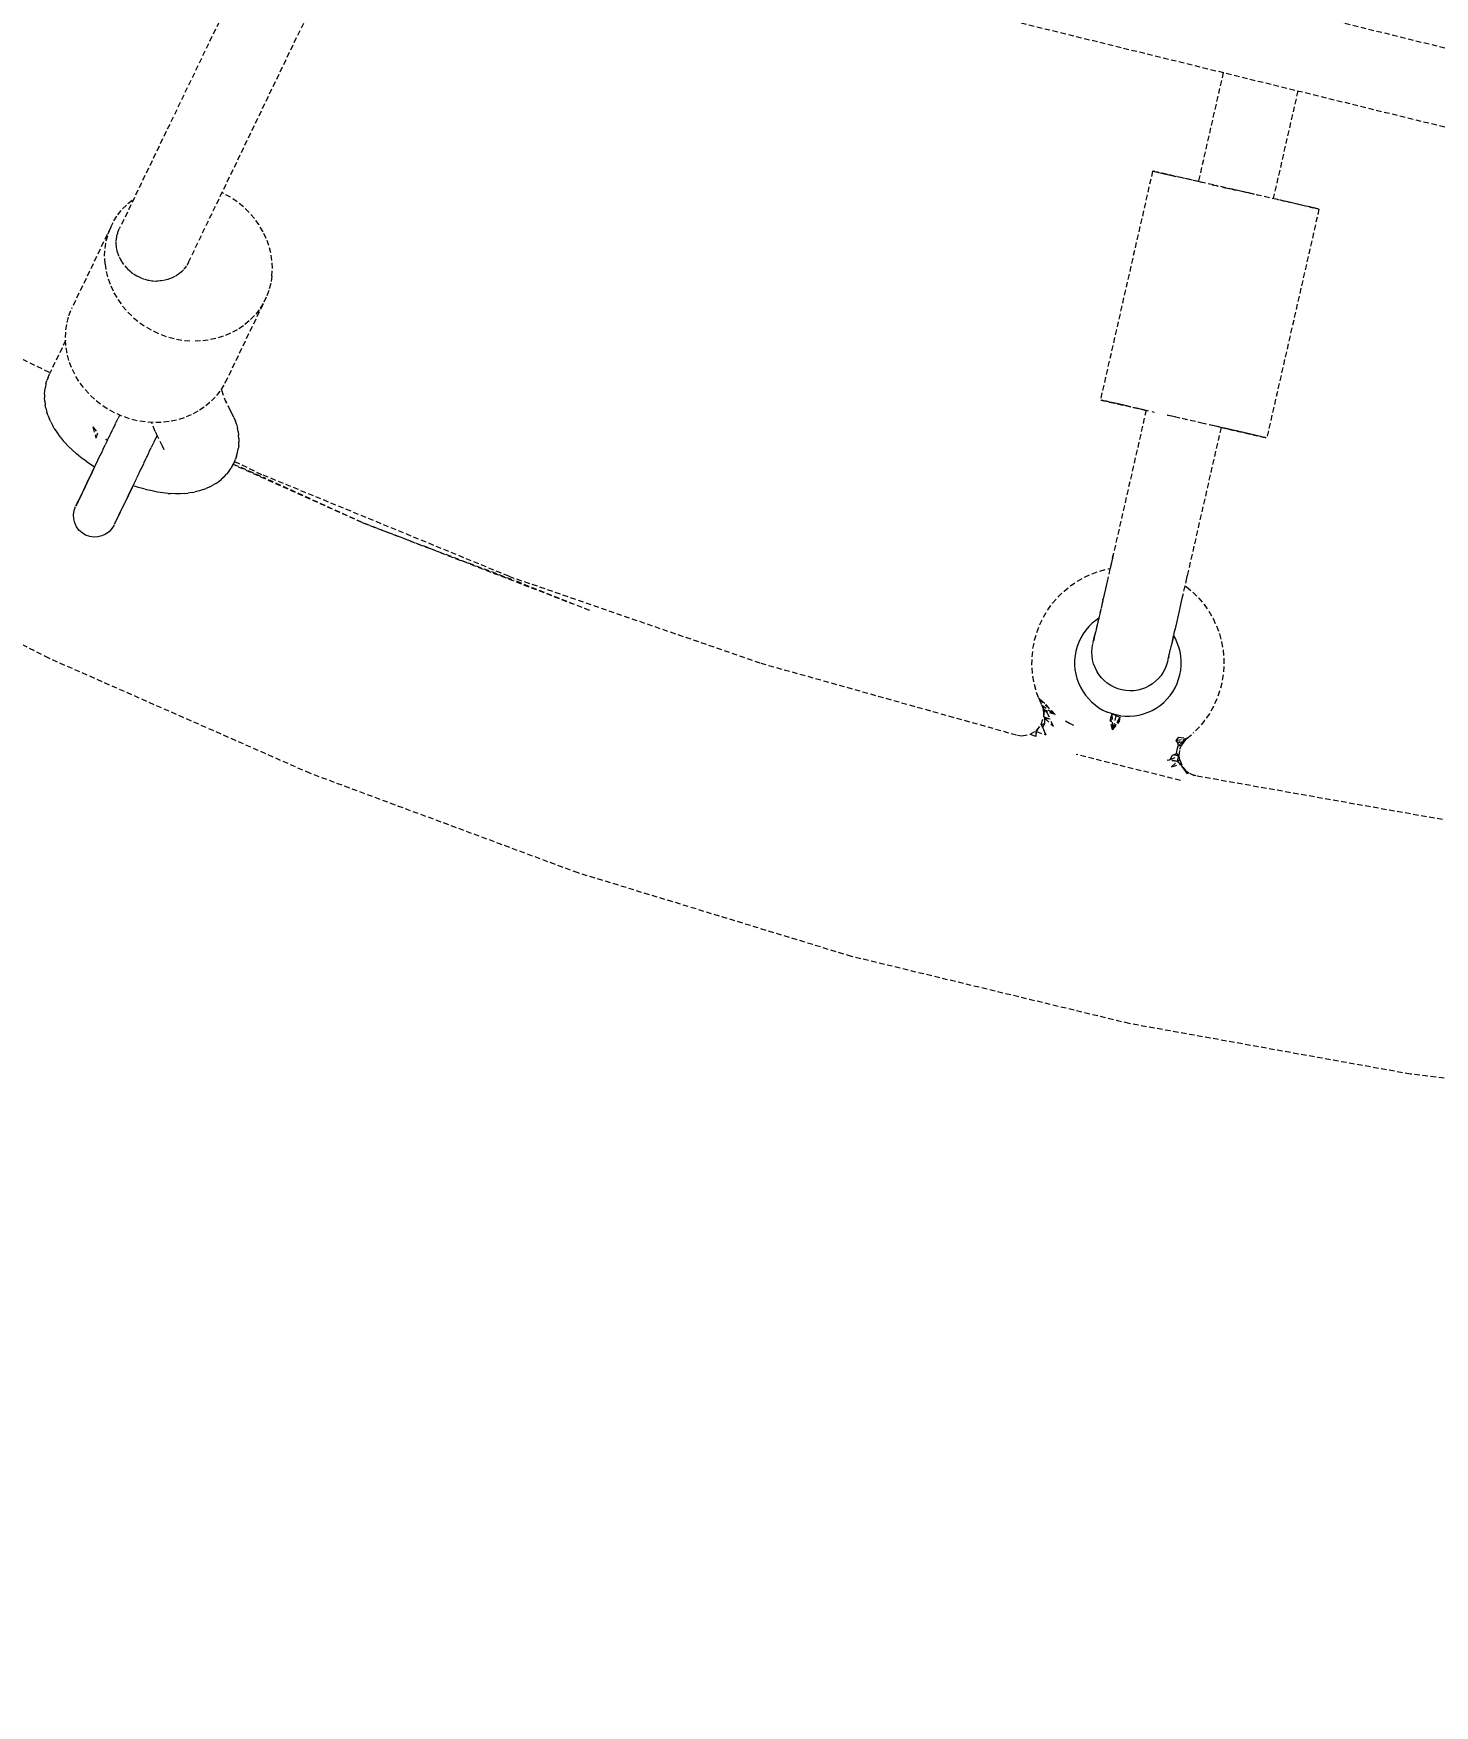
# Model space of a CAD drawing. Header units: millimetres. Extents: x -3111 to 2953, y -2449 to 2811.
# Drawn here: x -166.7 to 161.7, y -1084.3 to -692.4 of the extents above; entities that cross this region are included whole.
import ezdxf

# ---------------------------------------------------------------- set-up
doc = ezdxf.new("R2010")
doc.units = ezdxf.units.MM
doc.linetypes.add('HIDDEN', pattern=[1.905, 1.27, -0.635])
for name, color, linetype in [('DIKOM_ЗОНА', 90, 'Continuous'), ('DIKOM_ОБЪЕКТ', 7, 'Continuous'), ('DIKOM_РАЗМЕР_ЗОНА', 7, 'Continuous')]:
    doc.layers.add(name, color=color, linetype=linetype)
doc.styles.add('style1', font='arialbd.ttf', dxfattribs={"width": 0.8})
doc.dimstyles.new('1-50', dxfattribs={"dimtxt": 300, "dimasz": 200, "dimexe": 100, "dimexo": 0, "dimgap": 100, "dimtad": 1, "dimtxsty": 'style1', "dimcen": 200, "dimclrd": 7, "dimclre": 7, "dimclrt": 7, "dimadec": 1, "dimazin": 2, "dimtfac": 1, "dimtmove": 0, "dimatfit": 2, "dimfxl": 0, "dimlwd": 25, "dimlwe": 18, "dimarcsym": 0})

# ---------------------------------------------------------------- blocks, each defined once
blk = doc.blocks.new('*D1')
at = {"layer": 'Defpoints', "color": 0, "transparency": 16777216}
for p in [(302.22, 2811.22), (-2635.43, -2447.87), (386.74, -2447.87)]:
    blk.add_point(p, dxfattribs=at)
at = {"layer": 'DIKOM_РАЗМЕР_ЗОНА', "color": 7, "lineweight": 18, "transparency": 16777216}
for p, q in [((302.22, 2811.22), (-2735.43, 2811.22)), ((386.74, -2447.87), (-2735.43, -2447.87))]:
    blk.add_line(p, q, dxfattribs=at)
at = {"layer": 'DIKOM_РАЗМЕР_ЗОНА', "color": 7, "lineweight": 25, "transparency": 16777216}
blk.add_line((-2635.43, 2611.22), (-2635.43, -2247.87), dxfattribs=at)
at = {"layer": 'DIKOM_РАЗМЕР_ЗОНА', "color": 7, "transparency": 16777216}
for points in [[(-2668.76, 2611.22), (-2602.09, 2611.22), (-2635.43, 2811.22)], [(-2668.76, -2247.87), (-2602.09, -2247.87), (-2635.43, -2447.87)]]:
    blk.add_solid(points, dxfattribs=at)
at = {"layer": 'DIKOM_РАЗМЕР_ЗОНА', "color": 7, "transparency": 16777216, "insert": (-2914.13, 265.93), "char_height": 300, "attachment_point": 5, "rotation": 90, "style": 'style1'}
blk.add_mtext('{\\fArial|b0|i0|c204|p34;\\H1.16667x;5260}', dxfattribs=at)

msp = doc.modelspace()

# ---------------------------------------------------------------- linework, layer by layer
at = {"layer": 'DIKOM_ЗОНА', "color": 3, "lineweight": 15}
msp.add_circle((322.894, 181.327), 2629.975, dxfattribs=at)
at = {"layer": 'DIKOM_ОБЪЕКТ', "color": 7, "linetype": 'HIDDEN', "lineweight": 15}
for p, q in [((-66.553, -639.171), (290.31, -726.756)), ((-74.001, -655.878), (288.385, -744.818)), ((-110.801, -663.937), (-146.575, -738.224)), ((-130.358, -746.033), (-94.736, -672.064)), ((112.149, -701.565), (106.317, -727.116)), ((129.632, -705.855), (123.865, -731.121)), ((95.592, -724.668), (83.354, -778.29)), ((96.081, -724.78), (95.592, -724.668)), ((96.03, -724.768), (95.711, -724.696)), ((95.711, -724.696), (96.032, -724.769)), ((95.711, -724.696), (95.987, -724.758)), ((95.711, -724.696), (95.987, -724.758)), ((95.987, -724.758), (96.419, -724.857)), ((96.081, -724.78), (96.419, -724.857)), ((106.317, -727.116), (96.419, -724.857)), ((106.317, -727.116), (96.419, -724.857)), ((96.419, -724.857), (96.751, -724.933)), ((96.419, -724.857), (97.007, -724.991)), ((97.007, -724.991), (97.754, -725.162)), ((99.045, -725.457), (97.754, -725.162)), ((97.754, -725.162), (98.683, -725.374)), ((97.815, -725.176), (98.683, -725.374)), ((98.683, -725.374), (99.777, -725.623)), ((99.777, -725.623), (101.006, -725.904)), ((106.79, -727.224), (101.006, -725.904)), ((106.746, -727.214), (107.005, -727.273)), ((109.838, -727.92), (107.005, -727.273)), ((109.589, -727.863), (110.502, -728.071)), ((109.676, -727.883), (109.873, -727.928)), ((118.342, -729.861), (110.502, -728.071)), ((110.502, -728.071), (110.923, -728.167)), ((111.865, -728.382), (112.289, -728.48)), ((112.289, -728.48), (114.149, -728.904)), ((124.852, -731.347), (113.646, -728.789)), ((-145.798, -733.531), (-144.559, -732.275)), ((-144.559, -732.275), (-143.215, -731.16)), ((-122.205, -729.876), (-122.51, -729.738)), ((-120.517, -730.812), (-122.205, -729.876)), ((-118.937, -731.868), (-120.517, -730.812)), ((-117.501, -733.03), (-118.937, -731.868)), ((114.149, -728.904), (115.091, -729.119)), ((117.893, -729.758), (116.418, -729.422)), ((119.468, -730.118), (117.893, -729.758)), ((120.168, -730.277), (119.84, -730.203)), ((124.852, -731.347), (123.436, -731.023)), ((125.278, -731.444), (124.852, -731.347)), ((134.196, -733.479), (124.877, -731.352)), ((130.405, -732.614), (125.275, -731.443)), ((126.419, -731.704), (125.449, -731.483)), ((127.844, -732.03), (126.419, -731.704)), ((129.176, -732.334), (127.844, -732.03)), ((130.405, -732.614), (129.176, -732.334)), ((131.5, -732.864), (130.405, -732.614)), ((-148.591, -737.821), (-147.838, -736.331)), ((-147.838, -736.331), (-146.901, -734.895)), ((-146.901, -734.895), (-145.798, -733.531)), ((-116.157, -734.34), (-117.501, -733.03)), ((-114.918, -735.777), (-116.157, -734.34)), ((-113.815, -737.3), (-114.918, -735.777)), ((134.589, -733.569), (122.351, -787.19)), ((132.428, -733.076), (131.5, -732.864)), ((133.175, -733.246), (132.366, -733.061)), ((132.367, -733.062), (133.175, -733.246)), ((133.175, -733.246), (132.428, -733.076)), ((133.764, -733.381), (133.175, -733.246)), ((134.196, -733.479), (133.764, -733.381)), ((134.196, -733.479), (133.764, -733.381)), ((134.471, -733.542), (134.196, -733.479)), ((134.471, -733.542), (134.196, -733.479)), ((-148.591, -737.821), (-157.788, -756.919)), ((-149.62, -741.047), (-149.184, -739.393)), ((-149.184, -739.393), (-148.591, -737.821)), ((-147.268, -740.671), (-147.169, -740.022)), ((-147.169, -740.021), (-147.131, -739.828)), ((-147.131, -739.828), (-147.053, -739.548)), ((-147.028, -739.456), (-146.956, -739.197)), ((-146.957, -739.197), (-146.9, -739.01)), ((-146.899, -739.008), (-146.822, -738.825)), ((-146.822, -738.826), (-146.575, -738.222)), ((-112.879, -738.873), (-113.815, -737.3)), ((-112.126, -740.473), (-112.879, -738.873)), ((-111.532, -742.131), (-112.126, -740.473)), ((-150.017, -744.604), (-149.897, -742.784)), ((-149.897, -742.784), (-149.62, -741.047)), ((-147.309, -741.53), (-147.299, -741.216)), ((-147.308, -741.727), (-147.309, -741.53)), ((-147.254, -742.394), (-147.308, -741.727)), ((-147.295, -741.113), (-147.287, -740.868)), ((-147.287, -740.868), (-147.268, -740.671)), ((-147.235, -742.593), (-147.255, -742.395)), ((-147.182, -742.858), (-147.235, -742.593)), ((-147.104, -743.256), (-147.158, -742.983)), ((-147.065, -743.454), (-147.104, -743.256)), ((-147.006, -743.649), (-147.065, -743.454)), ((-146.801, -744.302), (-147.006, -743.649)), ((-146.723, -744.493), (-146.801, -744.302)), ((-146.636, -744.692), (-146.723, -744.493)), ((-111.097, -743.848), (-111.532, -742.131)), ((-110.819, -745.626), (-111.097, -743.848)), ((-149.897, -746.441), (-150.017, -744.604)), ((-149.897, -746.441), (-149.62, -748.218)), ((-149.62, -748.218), (-149.184, -749.935)), ((-146.565, -744.855), (-146.446, -745.127)), ((-146.446, -745.127), (-146.349, -745.312)), ((-146.349, -745.312), (-146.002, -745.921)), ((-146.002, -745.921), (-145.875, -746.117)), ((-145.875, -746.118), (-145.561, -746.554)), ((-145.313, -746.879), (-144.84, -747.413)), ((-144.84, -747.413), (-144.67, -747.587)), ((-144.67, -747.587), (-144.141, -748.075)), ((-144.141, -748.075), (-143.951, -748.234)), ((-143.951, -748.234), (-143.758, -748.379)), ((-143.758, -748.379), (-143.373, -748.669)), ((-132.014, -748.266), (-132.507, -748.688)), ((-131.863, -748.125), (-132.014, -748.266)), ((-131.539, -747.776), (-131.863, -748.125)), ((-131.28, -747.487), (-131.415, -747.641)), ((-130.895, -746.956), (-131.28, -747.486)), ((-130.457, -746.213), (-130.776, -746.786)), ((-130.358, -746.033), (-130.458, -746.215)), ((-110.699, -747.463), (-110.819, -745.626)), ((-110.819, -749.283), (-110.699, -747.463)), ((-149.184, -749.935), (-148.591, -751.594)), ((-148.591, -751.594), (-147.838, -753.193)), ((-143.269, -748.744), (-142.505, -749.209)), ((-142.437, -749.25), (-141.631, -749.639)), ((-141.559, -749.673), (-140.72, -749.98)), ((-140.587, -750.025), (-139.907, -750.2)), ((-139.886, -750.205), (-139.642, -750.261)), ((-139.642, -750.261), (-138.931, -750.371)), ((-138.931, -750.371), (-138.687, -750.402)), ((-138.687, -750.402), (-137.975, -750.439)), ((-137.975, -750.439), (-137.734, -750.445)), ((-137.028, -750.41), (-137.734, -750.445)), ((-136.793, -750.393), (-137.028, -750.41)), ((-136.225, -750.304), (-136.793, -750.393)), ((-135.898, -750.25), (-136.101, -750.285)), ((-135.23, -750.072), (-135.898, -750.251)), ((-135.031, -750.02), (-135.229, -750.072)), ((-134.837, -749.948), (-135.031, -750.02)), ((-134.199, -749.702), (-134.837, -749.949)), ((-134.013, -749.613), (-134.199, -749.702)), ((-133.574, -749.385), (-134.013, -749.613)), ((-133.238, -749.194), (-133.413, -749.301)), ((-132.682, -748.821), (-133.237, -749.194)), ((-132.518, -748.697), (-132.682, -748.821)), ((-111.097, -751.02), (-111.532, -752.674)), ((-110.819, -749.283), (-111.097, -751.02)), ((-147.838, -753.193), (-146.901, -754.766)), ((-146.901, -754.766), (-145.798, -756.29)), ((-112.126, -754.245), (-121.322, -773.343)), ((-112.879, -755.736), (-113.815, -757.172)), ((-112.126, -754.245), (-112.879, -755.736)), ((-111.532, -752.674), (-112.126, -754.245)), ((-159.094, -761.882), (-158.816, -760.145)), ((-158.816, -760.145), (-158.381, -758.491)), ((-158.381, -758.491), (-157.788, -756.919)), ((-145.798, -756.29), (-144.559, -757.726)), ((-144.559, -757.726), (-143.215, -759.036)), ((-143.215, -759.036), (-141.779, -760.198)), ((-141.779, -760.198), (-140.2, -761.255)), ((-116.157, -759.791), (-117.501, -760.906)), ((-114.918, -758.535), (-116.157, -759.791)), ((-113.815, -757.172), (-114.918, -758.535)), ((-159.214, -763.702), (-159.094, -761.882)), ((-159.094, -765.539), (-159.214, -763.702)), ((-140.2, -761.255), (-138.511, -762.19)), ((-138.511, -762.19), (-136.758, -762.982)), ((-136.758, -762.982), (-134.985, -763.607)), ((-134.985, -763.607), (-133.183, -764.059)), ((-133.183, -764.059), (-131.308, -764.355)), ((-123.959, -763.913), (-125.731, -764.28)), ((-122.205, -763.376), (-123.959, -763.913)), ((-120.517, -762.686), (-122.205, -763.376)), ((-118.937, -761.859), (-120.517, -762.686)), ((-117.501, -760.906), (-118.937, -761.859)), ((-159.17, -764.377), (-162.944, -772.213)), ((-158.816, -767.316), (-159.094, -765.539)), ((-158.381, -769.034), (-158.816, -767.316)), ((-131.308, -764.355), (-129.408, -764.493)), ((-127.533, -764.47), (-129.408, -764.493)), ((-125.731, -764.28), (-127.533, -764.47)), ((-169.299, -768.757), (-162.789, -771.892)), ((-157.788, -770.691), (-158.381, -769.034)), ((-157.034, -772.292), (-157.788, -770.691)), ((-164.049, -776.136), (-163.912, -775.332)), ((-163.768, -774.521), (-163.912, -775.332)), ((-163.768, -774.521), (-163.54, -773.731)), ((-163.279, -773.03), (-163.54, -773.731)), ((-163.279, -773.03), (-162.944, -772.213)), ((-156.098, -773.864), (-157.034, -772.292)), ((-154.995, -775.388), (-156.098, -773.864)), ((-153.756, -776.824), (-154.995, -775.388)), ((-122.076, -774.834), (-123.012, -776.27)), ((-122.185, -777.257), (-122.614, -775.659)), ((-121.322, -773.343), (-122.076, -774.834)), ((-164.094, -776.95), (-164.1, -777.796)), ((-164.053, -778.597), (-164.1, -777.796)), ((-164.094, -776.95), (-164.049, -776.136)), ((-164.053, -778.597), (-163.928, -779.475)), ((-163.792, -780.248), (-163.928, -779.475)), ((-152.412, -778.134), (-153.756, -776.824)), ((-150.976, -779.296), (-152.412, -778.134)), ((-149.397, -780.353), (-150.976, -779.296)), ((-125.354, -778.889), (-126.698, -780.004)), ((-124.115, -777.633), (-125.354, -778.889)), ((-123.012, -776.27), (-124.115, -777.633)), ((-121.424, -779.037), (-122.327, -776.727)), ((-120.48, -780.826), (-121.57, -778.664)), ((83.472, -778.317), (85.401, -778.757)), ((83.472, -778.317), (83.748, -778.38)), ((83.472, -778.317), (83.748, -778.38)), ((84.18, -778.478), (83.748, -778.38)), ((84.18, -778.478), (84.769, -778.612)), ((84.769, -778.612), (84.18, -778.478)), ((85.515, -778.783), (84.769, -778.612)), ((85.515, -778.783), (94.078, -780.738)), ((94.089, -780.74), (85.515, -778.783)), ((86.444, -778.995), (85.515, -778.783)), ((87.538, -779.245), (86.444, -778.995)), ((89.572, -779.709), (87.538, -779.245)), ((88.767, -779.525), (87.538, -779.245)), ((90.1, -779.83), (88.767, -779.525)), ((-163.792, -780.248), (-163.542, -781.148)), ((-163.322, -781.878), (-163.542, -781.148)), ((-163.322, -781.878), (-162.955, -782.791)), ((-162.658, -783.463), (-162.955, -782.791)), ((-162.658, -783.463), (-162.185, -784.377)), ((-147.708, -781.288), (-149.397, -780.353)), ((-145.955, -782.08), (-147.708, -781.288)), ((-147.455, -783.84), (-146.881, -782.648)), ((-146.881, -782.648), (-146.491, -781.838)), ((-144.182, -782.705), (-145.955, -782.08)), ((-142.38, -783.157), (-144.182, -782.705)), ((-140.505, -783.453), (-142.38, -783.157)), ((-138.605, -783.591), (-140.505, -783.453)), ((-138.15, -785.66), (-138.97, -783.565)), ((-136.73, -783.567), (-138.605, -783.591)), ((-134.928, -783.378), (-136.73, -783.567)), ((-133.155, -783.011), (-134.928, -783.378)), ((-131.402, -782.474), (-133.155, -783.011)), ((-129.714, -781.784), (-131.402, -782.474)), ((-128.134, -780.957), (-129.714, -781.784)), ((-126.698, -780.004), (-128.134, -780.957)), ((-120.037, -781.7), (-120.48, -780.826)), ((-119.71, -782.388), (-120.037, -781.7)), ((-119.71, -782.388), (-119.365, -783.262)), ((-119.119, -784.012), (-119.365, -783.262)), ((94.078, -780.738), (84.925, -820.841)), ((93.091, -780.512), (92.033, -780.271)), ((94.089, -780.74), (93.091, -780.512)), ((94.422, -780.816), (94.089, -780.74)), ((94.303, -780.789), (94.529, -780.84)), ((95.422, -781.044), (95.944, -781.163)), ((100.051, -782.101), (98.974, -781.855)), ((99.053, -781.873), (99.536, -781.983)), ((105.654, -783.38), (100.051, -782.101)), ((100.895, -782.294), (100.051, -782.101)), ((103.795, -782.955), (103.319, -782.846)), ((103.77, -782.95), (103.526, -782.894)), ((105.654, -783.38), (103.795, -782.955)), ((107.441, -783.788), (105.546, -783.355)), ((107.441, -783.788), (105.654, -783.38)), ((-161.821, -784.979), (-162.185, -784.377)), ((-161.821, -784.979), (-161.253, -785.885)), ((-161.253, -785.885), (-160.469, -786.955)), ((-160.469, -786.955), (-159.728, -787.845)), ((-152.78, -784.615), (-151.676, -786.087)), ((-152.78, -784.615), (-152.048, -787.254)), ((-151.676, -786.087), (-152.048, -787.254)), ((-149.824, -788.76), (-149.228, -787.522)), ((-149.338, -787.75), (-149.7, -787.597)), ((-149.322, -787.717), (-149.7, -787.597)), ((-149.38, -787.838), (-149.7, -787.597)), ((-149.228, -787.522), (-148.633, -786.285)), ((-148.633, -786.285), (-148.04, -785.055)), ((-148.04, -785.055), (-147.455, -783.84)), ((-138.447, -788.182), (-137.873, -786.991)), ((-138.15, -785.66), (-137.853, -786.334)), ((-137.873, -786.991), (-137.701, -786.633)), ((-136.421, -789.144), (-137.853, -786.334)), ((-119.119, -784.012), (-118.882, -784.877)), ((-118.726, -785.673), (-118.882, -784.877)), ((-118.726, -785.673), (-118.604, -786.519)), ((-118.543, -787.347), (-118.604, -786.519)), ((-118.543, -787.347), (-118.544, -788.164)), ((111.627, -784.743), (102.474, -824.846)), ((108.237, -783.969), (107.441, -783.788)), ((109.2, -784.189), (108.817, -784.102)), ((115.605, -785.651), (108.882, -784.117)), ((110.939, -784.586), (109.2, -784.189)), ((115.605, -785.651), (110.694, -784.53)), ((111.1, -784.622), (110.784, -784.551)), ((112.614, -784.968), (110.939, -784.586)), ((120.189, -786.697), (111.541, -784.724)), ((111.627, -784.743), (121.957, -787.101)), ((111.627, -784.743), (121.957, -787.101)), ((114.18, -785.326), (112.614, -784.968)), ((115.605, -785.651), (114.18, -785.326)), ((116.938, -785.955), (115.605, -785.651)), ((118.167, -786.235), (116.938, -785.955)), ((119.26, -786.485), (118.167, -786.235)), ((120.189, -786.697), (119.26, -786.485)), ((120.936, -786.867), (120.189, -786.697)), ((121.525, -787.002), (120.936, -786.867)), ((121.525, -787.002), (121.957, -787.101)), ((121.957, -787.101), (121.525, -787.002)), ((121.957, -787.101), (122.167, -787.148)), ((122.232, -787.163), (121.957, -787.101)), ((-159.323, -788.292), (-159.728, -787.845)), ((-159.323, -788.292), (-158.525, -789.151)), ((-157.644, -790.009), (-158.525, -789.151)), ((-156.686, -790.862), (-157.644, -790.009)), ((-155.657, -791.703), (-156.686, -790.862)), ((-151.576, -792.396), (-151.002, -791.204)), ((-151.002, -791.204), (-150.417, -789.99)), ((-150.417, -789.99), (-149.824, -788.76)), ((-140.219, -791.861), (-139.623, -790.625)), ((-139.623, -790.625), (-139.031, -789.396)), ((-139.031, -789.396), (-138.447, -788.182)), ((-136.1, -789.967), (-136.421, -789.144)), ((-119.079, -791.442), (-119.335, -792.178)), ((-119.079, -791.442), (-118.846, -790.624)), ((-118.846, -790.624), (-118.708, -789.784)), ((-118.581, -789.005), (-118.708, -789.784)), ((-118.581, -789.005), (-118.544, -788.164)), ((-154.562, -792.528), (-155.657, -791.703)), ((-154.291, -792.725), (-154.562, -792.528)), ((-153.187, -793.495), (-154.291, -792.725)), ((-153.197, -795.764), (-152.677, -794.683)), ((-152.677, -794.683), (-153.197, -795.764)), ((-152.362, -794.028), (-153.187, -793.495)), ((-152.677, -794.683), (-152.135, -793.558)), ((-152.362, -794.028), (-152.677, -794.683)), ((-152.135, -793.558), (-151.576, -792.396)), ((-141.99, -795.54), (-141.406, -794.327)), ((-141.406, -794.327), (-140.814, -793.098)), ((-140.814, -793.098), (-140.219, -791.861)), ((-120.945, -795.058), (-121.447, -795.666)), ((-120.945, -795.058), (-120.448, -794.366)), ((-120.067, -793.69), (-120.448, -794.366)), ((-120.067, -793.69), (-119.682, -793.008)), ((-89.656, -807.034), (-119.926, -793.44)), ((-119.857, -793.319), (-112.79, -796.444)), ((-119.682, -793.008), (-119.335, -792.178)), ((-119.558, -792.711), (-113.032, -795.853)), ((-155.004, -799.516), (-154.6, -798.676)), ((-154.6, -798.676), (-155.004, -799.516)), ((-154.6, -798.676), (-154.162, -797.766)), ((-154.162, -797.766), (-154.6, -798.676)), ((-154.162, -797.766), (-153.693, -796.793)), ((-153.693, -796.793), (-154.162, -797.766)), ((-153.693, -796.793), (-153.197, -795.764)), ((-153.197, -795.764), (-153.693, -796.793)), ((-144.184, -800.096), (-143.664, -799.016)), ((-143.664, -799.016), (-144.184, -800.096)), ((-143.664, -799.016), (-143.123, -797.893)), ((-143.353, -798.369), (-143.664, -799.016)), ((-143.134, -798.447), (-143.353, -798.369)), ((-141.835, -798.86), (-143.134, -798.447)), ((-143.123, -797.893), (-142.564, -796.732)), ((-142.564, -796.732), (-141.99, -795.54)), ((-140.552, -799.218), (-141.835, -798.86)), ((-140.552, -799.218), (-140.204, -799.314)), ((-138.888, -799.629), (-140.204, -799.314)), ((-126.928, -799.316), (-127.8, -799.61)), ((-126.928, -799.316), (-126.181, -799.04)), ((-125.385, -798.668), (-126.181, -799.04)), ((-125.385, -798.668), (-124.659, -798.293)), ((-123.952, -797.842), (-124.659, -798.293)), ((-123.952, -797.842), (-123.262, -797.374)), ((-123.262, -797.374), (-122.632, -796.827)), ((-122.017, -796.291), (-122.632, -796.827)), ((-122.017, -796.291), (-121.447, -795.666)), ((-55.279, -819.622), (-113.032, -795.853)), ((-89.656, -807.034), (-112.79, -796.444)), ((-157.16, -804.218), (-156.824, -803.296)), ((-156.731, -803.102), (-156.614, -802.86)), ((-156.614, -802.86), (-156.731, -803.102)), ((-156.614, -802.86), (-156.452, -802.524)), ((-156.452, -802.524), (-156.614, -802.86)), ((-156.452, -802.524), (-156.246, -802.095)), ((-156.246, -802.095), (-156.452, -802.524)), ((-156.246, -802.095), (-155.996, -801.577)), ((-155.996, -801.577), (-156.246, -802.095)), ((-155.996, -801.577), (-155.705, -800.971)), ((-155.705, -800.971), (-155.996, -801.577)), ((-155.705, -800.971), (-155.373, -800.283)), ((-155.373, -800.283), (-155.705, -800.971)), ((-155.373, -800.283), (-155.004, -799.516)), ((-155.004, -799.516), (-155.373, -800.283)), ((-145.99, -803.846), (-145.586, -803.006)), ((-145.586, -803.006), (-145.99, -803.846)), ((-145.586, -803.006), (-145.148, -802.097)), ((-145.148, -802.097), (-145.586, -803.006)), ((-145.148, -802.097), (-144.68, -801.125)), ((-144.68, -801.125), (-145.148, -802.097)), ((-144.68, -801.125), (-144.184, -800.096)), ((-144.184, -800.096), (-144.68, -801.125)), ((-137.603, -799.881), (-138.888, -799.629)), ((-136.359, -800.069), (-137.603, -799.881)), ((-135.16, -800.193), (-136.359, -800.069)), ((-135.16, -800.193), (-134.585, -800.23)), ((-133.393, -800.291), (-134.585, -800.23)), ((-132.265, -800.285), (-133.393, -800.291)), ((-131.206, -800.21), (-132.265, -800.285)), ((-131.206, -800.21), (-130.504, -800.147)), ((-129.485, -799.999), (-130.504, -800.147)), ((-129.485, -799.999), (-128.764, -799.834)), ((-127.8, -799.61), (-128.764, -799.834)), ((-157.309, -805.187), (-157.16, -804.218)), ((-157.266, -806.167), (-157.309, -805.187)), ((-157.032, -807.12), (-157.266, -806.167)), ((-156.617, -808.009), (-157.032, -807.12)), ((-147.715, -807.428), (-147.599, -807.186)), ((-147.599, -807.186), (-147.715, -807.428)), ((-147.599, -807.186), (-147.437, -806.851)), ((-147.437, -806.851), (-147.599, -807.186)), ((-147.437, -806.851), (-147.231, -806.422)), ((-147.231, -806.422), (-147.437, -806.851)), ((-147.231, -806.422), (-146.981, -805.904)), ((-146.981, -805.904), (-147.231, -806.422)), ((-146.981, -805.904), (-146.69, -805.299)), ((-146.69, -805.299), (-146.981, -805.904)), ((-146.69, -805.299), (-146.359, -804.612)), ((-146.359, -804.612), (-146.69, -805.299)), ((-146.359, -804.612), (-145.99, -803.846)), ((-145.99, -803.846), (-146.359, -804.612)), ((-36.332, -827.639), (-89.656, -807.034)), ((-89.656, -807.034), (-54.146, -820.52)), ((-163.082, -838.84), (-222.664, -808.26)), ((-156.036, -808.8), (-156.617, -808.009)), ((-155.312, -809.462), (-156.036, -808.8)), ((-154.486, -809.964), (-155.312, -809.462)), ((-153.502, -810.316), (-154.486, -809.964)), ((-152.466, -810.457), (-153.502, -810.316)), ((-151.616, -810.409), (-152.466, -810.457)), ((-150.662, -810.177), (-151.616, -810.409)), ((-149.773, -809.763), (-150.662, -810.177)), ((-148.981, -809.184), (-149.773, -809.763)), ((-148.318, -808.461), (-148.981, -809.184)), ((-147.808, -807.622), (-148.318, -808.461)), ((86.181, -815.339), (86.411, -814.331)), ((81.425, -819.034), (83.262, -818.388)), ((83.262, -818.388), (85.147, -817.903)), ((85.147, -817.903), (85.613, -817.825)), ((85.7, -817.445), (85.613, -817.825)), ((85.943, -816.379), (85.7, -817.445)), ((86.181, -815.339), (85.943, -816.379)), ((-55.279, -819.622), (3.763, -839.98)), ((-36.332, -827.639), (-54.146, -820.52)), ((74.836, -823.116), (76.345, -821.885)), ((76.345, -821.885), (77.954, -820.789)), ((77.954, -820.789), (79.651, -819.836)), ((79.651, -819.836), (81.425, -819.034)), ((84.477, -822.855), (84.242, -823.885)), ((84.7, -821.877), (84.448, -822.982)), ((84.657, -822.064), (84.477, -822.855)), ((84.925, -820.841), (84.7, -821.877)), ((103.162, -821.83), (103.548, -822.103)), ((103.548, -822.103), (105.036, -823.357)), ((103.727, -819.354), (103.559, -820.089)), ((71.024, -827.522), (72.166, -825.945)), ((72.166, -825.945), (73.44, -824.472)), ((73.44, -824.472), (74.836, -823.116)), ((83.785, -825.887), (83.479, -827.227)), ((83.953, -825.151), (83.713, -826.204)), ((83.89, -825.426), (83.785, -825.887)), ((83.953, -825.151), (84.011, -824.897)), ((84.242, -823.885), (84.011, -824.897)), ((102.227, -825.877), (101.974, -826.982)), ((102.474, -824.846), (102.227, -825.877)), ((105.036, -823.357), (106.411, -824.736)), ((106.411, -824.736), (107.661, -826.229)), ((107.661, -826.229), (108.777, -827.824)), ((69.17, -830.941), (70.023, -829.191)), ((70.023, -829.191), (71.024, -827.522)), ((81.415, -830.648), (80.639, -831.414)), ((82.255, -829.952), (81.415, -830.648)), ((82.97, -829.458), (82.255, -829.952)), ((82.772, -830.326), (82.516, -831.397)), ((82.843, -829.964), (82.651, -830.802)), ((82.955, -829.523), (82.772, -830.326)), ((83.037, -829.164), (82.831, -830.067)), ((82.956, -829.468), (82.843, -829.964)), ((83.353, -827.781), (83.037, -829.164)), ((83.479, -827.227), (83.254, -828.216)), ((83.468, -827.277), (83.353, -827.781)), ((101.239, -830.204), (101.005, -831.227)), ((101.479, -829.151), (101.239, -830.204)), ((101.725, -828.076), (101.479, -829.151)), ((101.974, -826.982), (101.725, -828.076)), ((108.777, -827.824), (109.751, -829.509)), ((109.751, -829.509), (110.576, -831.273)), ((67.557, -836.54), (67.932, -834.63)), ((67.932, -834.63), (68.471, -832.759)), ((68.471, -832.759), (69.17, -830.941)), ((78.751, -834.075), (78.284, -835.061)), ((79.302, -833.134), (78.751, -834.075)), ((79.933, -832.245), (79.302, -833.134)), ((80.639, -831.414), (79.933, -832.245)), ((81.745, -834.772), (81.832, -834.394)), ((81.809, -834.494), (81.753, -834.736)), ((81.909, -834.056), (81.809, -834.494)), ((81.832, -834.394), (81.936, -833.938)), ((81.974, -833.768), (81.909, -834.056)), ((81.936, -833.938), (82.057, -833.407)), ((82.159, -832.958), (82.056, -833.409)), ((82.057, -833.407), (82.194, -832.804)), ((82.205, -832.756), (82.159, -832.958)), ((82.348, -832.133), (82.194, -832.804)), ((82.516, -831.397), (82.348, -832.133)), ((82.473, -831.583), (82.36, -832.078)), ((82.651, -830.802), (82.473, -831.583)), ((100.296, -834.336), (100.069, -835.384)), ((100.357, -834.068), (100.162, -834.921)), ((100.395, -833.953), (100.204, -834.79)), ((100.481, -833.524), (100.357, -834.068)), ((100.505, -833.473), (100.395, -833.953)), ((100.675, -832.674), (100.481, -833.524)), ((100.926, -834.213), (100.496, -833.458)), ((100.868, -831.829), (100.675, -832.674)), ((101.005, -831.227), (100.78, -832.216)), ((101.38, -835.205), (100.926, -834.213)), ((101.02, -831.165), (100.955, -831.446)), ((110.576, -831.273), (111.246, -833.101)), ((111.246, -833.101), (111.755, -834.98)), ((67.308, -840.422), (67.349, -838.476)), ((67.349, -838.476), (67.557, -836.54)), ((77.42, -838.207), (77.318, -839.293)), ((77.616, -837.135), (77.42, -838.207)), ((77.904, -836.083), (77.616, -837.135)), ((78.284, -835.061), (77.904, -836.083)), ((81.362, -837.347), (81.424, -836.406)), ((81.399, -838.289), (81.362, -837.347)), ((81.535, -839.222), (81.399, -838.289)), ((81.424, -836.406), (81.584, -835.477)), ((81.627, -835.289), (81.677, -835.072)), ((81.677, -835.072), (81.745, -834.772)), ((99.363, -838.475), (99.281, -838.834)), ((99.299, -838.753), (99.386, -838.375)), ((99.386, -838.375), (99.49, -837.92)), ((99.49, -837.92), (99.611, -837.39)), ((99.611, -837.39), (99.748, -836.788)), ((99.901, -836.119), (99.748, -836.788)), ((100.069, -835.384), (99.901, -836.119)), ((100.204, -834.79), (100.071, -835.373)), ((101.747, -836.232), (101.38, -835.205)), ((102.023, -837.287), (101.747, -836.232)), ((102.205, -838.362), (102.023, -837.287)), ((102.294, -839.449), (102.205, -838.362)), ((111.755, -834.98), (112.099, -836.897)), ((112.099, -836.897), (112.277, -838.836)), ((-101.793, -865.838), (-163.082, -838.84)), ((3.763, -839.98), (63.894, -856.86)), ((67.436, -842.365), (67.308, -840.422)), ((67.731, -844.289), (67.436, -842.365)), ((77.318, -839.293), (77.311, -840.384)), ((77.311, -840.384), (77.4, -841.47)), ((77.4, -841.47), (77.582, -842.545)), ((81.767, -840.136), (81.535, -839.222)), ((82.093, -841.021), (81.767, -840.136)), ((82.511, -841.866), (82.093, -841.021)), ((83.014, -842.664), (82.511, -841.866)), ((98.093, -842.073), (97.569, -842.857)), ((98.533, -841.239), (98.093, -842.073)), ((98.883, -840.364), (98.533, -841.239)), ((99.139, -839.456), (98.883, -840.364)), ((99.182, -839.269), (99.231, -839.052)), ((99.231, -839.052), (99.299, -838.753)), ((101.989, -842.698), (102.185, -841.625)), ((102.185, -841.625), (102.287, -840.539)), ((102.287, -840.539), (102.294, -839.449)), ((112.286, -840.783), (112.127, -842.723)), ((112.277, -838.836), (112.286, -840.783)), ((68.192, -846.181), (67.731, -844.289)), ((68.815, -848.026), (68.192, -846.181)), ((77.582, -842.545), (77.858, -843.6)), ((77.858, -843.6), (78.225, -844.627)), ((78.225, -844.627), (78.679, -845.619)), ((78.679, -845.619), (79.219, -846.566)), ((83.598, -843.404), (83.014, -842.664)), ((84.257, -844.079), (83.598, -843.404)), ((84.982, -844.682), (84.257, -844.079)), ((85.767, -845.205), (84.982, -844.682)), ((86.602, -845.643), (85.767, -845.205)), ((87.478, -845.992), (86.602, -845.643)), ((88.364, -846.219), (87.478, -845.992)), ((89.287, -846.402), (88.364, -846.219)), ((90.228, -846.465), (89.287, -846.402)), ((92.104, -846.296), (91.171, -846.43)), ((93.018, -846.065), (92.104, -846.296)), ((93.903, -845.74), (93.018, -846.065)), ((94.75, -845.324), (93.903, -845.74)), ((95.548, -844.822), (94.75, -845.324)), ((96.289, -844.239), (95.548, -844.822)), ((96.965, -843.582), (96.289, -844.239)), ((97.569, -842.857), (96.965, -843.582)), ((100.303, -846.698), (100.854, -845.757)), ((100.854, -845.757), (101.321, -844.771)), ((101.321, -844.771), (101.7, -843.749)), ((101.7, -843.749), (101.989, -842.698)), ((111.801, -844.642), (111.31, -846.526)), ((112.127, -842.723), (111.801, -844.642)), ((68.815, -848.026), (69.594, -849.81)), ((69.056, -848.373), (69.594, -849.81)), ((69.056, -848.373), (72.751, -852.026)), ((69.056, -848.373), (69.531, -848.768)), ((69.531, -848.768), (70.355, -849.445)), ((69.594, -849.81), (69.927, -850.682)), ((69.594, -849.81), (72.751, -852.026)), ((69.594, -849.81), (70.144, -850.885)), ((72.751, -852.026), (70.355, -849.445)), ((79.219, -846.566), (79.838, -847.464)), ((79.838, -847.464), (80.534, -848.303)), ((80.534, -848.303), (81.3, -849.079)), ((81.3, -849.079), (82.131, -849.785)), ((82.131, -849.785), (83.02, -850.416)), ((91.171, -846.43), (90.228, -846.465)), ((96.453, -850.5), (97.35, -849.88)), ((97.35, -849.88), (98.19, -849.184)), ((98.19, -849.184), (98.966, -848.418)), ((98.966, -848.418), (99.672, -847.587)), ((99.672, -847.587), (100.303, -846.698)), ((109.849, -850.132), (108.891, -851.827)), ((110.658, -848.361), (109.849, -850.132)), ((111.31, -846.526), (110.658, -848.361)), ((69.515, -854.352), (70.074, -852.556)), ((69.515, -854.352), (70.305, -854.137)), ((69.886, -854.984), (70.305, -854.137)), ((69.927, -850.682), (70.074, -852.556)), ((69.927, -850.682), (70.09, -851.612)), ((70.144, -850.885), (70.074, -852.556)), ((70.074, -852.556), (70.09, -851.612)), ((70.074, -852.556), (70.353, -852.956)), ((70.074, -852.556), (71.567, -853.042)), ((72.751, -852.026), (70.144, -850.885)), ((70.144, -850.885), (70.761, -851.419)), ((70.305, -854.137), (70.353, -852.956)), ((70.353, -852.956), (72.368, -854.774)), ((70.353, -852.956), (71.567, -853.042)), ((72.751, -852.026), (70.761, -851.419)), ((70.761, -851.419), (71.567, -853.042)), ((72.368, -854.774), (71.567, -853.042)), ((75.181, -853.499), (76.104, -854.008)), ((75.181, -853.499), (77.072, -854.512)), ((76.104, -854.008), (77.072, -854.512)), ((83.02, -850.416), (83.962, -850.968)), ((83.962, -850.968), (84.947, -851.435)), ((85.97, -851.814), (84.947, -851.435)), ((85.824, -852.645), (85.639, -853.238)), ((86.221, -855.606), (85.639, -853.238)), ((85.961, -852.206), (85.824, -852.645)), ((86.221, -855.606), (85.824, -852.645)), ((86.046, -851.936), (85.961, -852.206)), ((87.021, -852.103), (85.97, -851.814)), ((86.995, -852.214), (86.046, -851.936)), ((86.046, -851.936), (86.221, -855.606)), ((86.995, -852.214), (86.221, -855.606)), ((87.931, -852.655), (86.221, -855.606)), ((86.221, -855.606), (87.864, -853.111)), ((86.221, -855.606), (87.774, -853.725)), ((86.995, -852.214), (87.931, -852.655)), ((88.093, -852.299), (87.021, -852.103)), ((87.864, -853.111), (87.774, -853.725)), ((87.931, -852.655), (87.864, -853.111)), ((88.093, -852.299), (89.18, -852.4)), ((89.18, -852.4), (90.27, -852.407)), ((90.27, -852.407), (91.357, -852.319)), ((91.357, -852.319), (92.432, -852.136)), ((92.432, -852.136), (93.487, -851.861)), ((93.487, -851.861), (94.514, -851.494)), ((94.514, -851.494), (95.505, -851.039)), ((95.505, -851.039), (96.453, -850.5)), ((107.79, -853.433), (106.554, -854.937)), ((108.891, -851.827), (107.79, -853.433)), ((63.894, -856.86), (64.915, -856.994)), ((64.915, -856.994), (66.935, -856.648)), ((66.935, -856.648), (68.332, -855.814)), ((66.935, -856.648), (68.317, -857.169)), ((68.317, -857.169), (68.332, -855.814)), ((68.317, -857.169), (68.397, -855.978)), ((68.332, -855.814), (69.515, -854.352)), ((68.397, -855.978), (69.515, -854.352)), ((68.397, -855.978), (70.555, -856.8)), ((69.515, -854.352), (70.555, -856.8)), ((69.515, -854.352), (69.886, -854.984)), ((70.555, -856.8), (69.886, -854.984)), ((101.647, -857.297), (101.004, -858.075)), ((101.004, -858.075), (103.716, -857.598)), ((101.004, -858.075), (101.445, -858.668)), ((103.716, -857.598), (101.445, -858.668)), ((101.647, -857.297), (103.716, -857.598)), ((103.716, -857.598), (102.757, -858.329)), ((103.716, -857.598), (102.977, -858.315)), ((103.716, -857.598), (105.193, -856.329)), ((106.554, -854.937), (105.193, -856.329)), ((102.129, -867.478), (77.703, -861.404)), ((99.718, -862.591), (100.287, -861.506)), ((99.718, -862.591), (101.813, -861.731)), ((100.287, -861.506), (101.208, -861.181)), ((101.813, -861.731), (100.287, -861.506)), ((101.208, -861.181), (101.336, -860.247)), ((101.813, -861.731), (101.208, -861.181)), ((101.336, -860.247), (101.596, -859.356)), ((101.361, -863.046), (101.813, -861.731)), ((101.445, -858.668), (102.757, -858.329)), ((101.445, -858.668), (101.596, -859.356)), ((102.757, -858.329), (101.596, -859.356)), ((101.596, -859.356), (102.4, -859.169)), ((101.813, -861.731), (102.01, -860.123)), ((101.94, -862.669), (101.813, -861.731)), ((102.01, -860.123), (102.4, -859.169)), ((102.977, -858.315), (102.4, -859.169)), ((-39.013, -889.158), (-101.793, -865.838)), ((99.041, -862.724), (99.718, -862.591)), ((101.361, -863.046), (99.041, -862.724)), ((101.361, -863.046), (99.718, -862.591)), ((100.044, -864.278), (101.361, -863.046)), ((100.044, -864.278), (102.125, -863.669)), ((101.361, -863.046), (101.94, -862.669)), ((102.125, -863.669), (101.361, -863.046)), ((101.94, -862.669), (102.707, -864.387)), ((102.125, -863.669), (102.585, -864.473)), ((102.585, -864.473), (103.174, -865.177)), ((102.707, -864.387), (103.32, -865.109)), ((103.174, -865.177), (103.621, -865.804)), ((103.32, -865.109), (104.056, -865.702)), ((103.621, -865.804), (104.056, -865.702)), ((105.406, -866.404), (104.056, -865.702)), ((105.794, -866.423), (104.935, -866.159)), ((167.294, -877.305), (105.794, -866.423)), ((25.039, -908.718), (-39.013, -889.158)), ((90.137, -924.448), (25.039, -908.718)), ((156.053, -936.295), (90.137, -924.448)), ((222.554, -944.216), (156.053, -936.295))]:
    msp.add_line(p, q, dxfattribs=at)

# ---------------------------------------------------------------- dimensions: what is measured, and where the dimension line sits
at = {"layer": 'DIKOM_РАЗМЕР_ЗОНА'}
dim = msp.add_linear_dim(base=(-2635.426, -2447.873), p1=(302.219, 2811.221), p2=(386.738, -2447.873), angle=90, text='{\\fArial|b0|i0|c204|p34;\\H1.16667x;5260}', dimstyle='1-50', dxfattribs=at)
dim.commit()
dim.dimension.update_dxf_attribs({"geometry": '*D1', "text_midpoint": (-2635.426, 265.934), "dimtype": 160})

doc.saveas('drawing.dxf')
